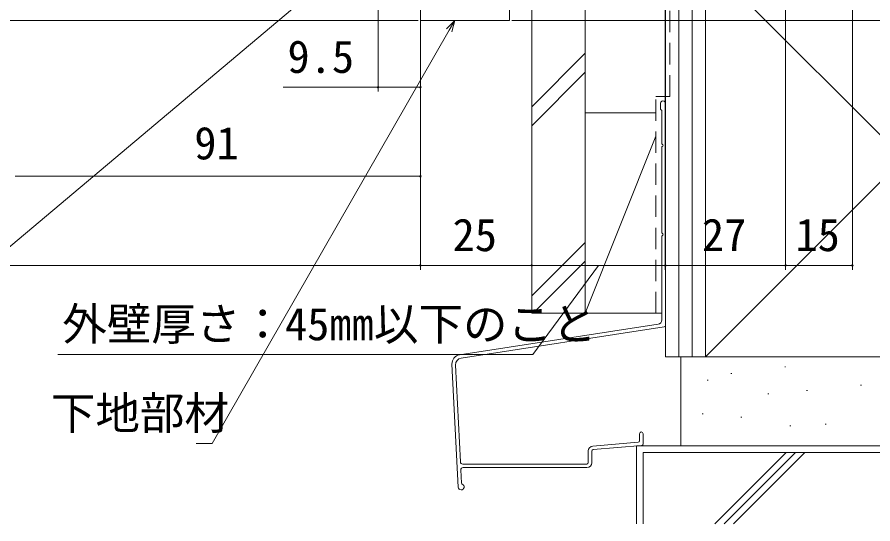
# Model space of a CAD drawing. Units: millimetres, scale not verified. Extents: x -1682 to -296, y -1188 to 1051.
# Drawn here: x -1417.3 to -1225.1, y -269.7 to -155.9 of the extents above; entities that cross this region are included whole.
import ezdxf
from ezdxf.enums import TextEntityAlignment as Align

# ---------------------------------------------------------------- set-up
doc = ezdxf.new("R2010")
doc.units = ezdxf.units.MM
doc.header["$LTSCALE"] = 4
doc.linetypes.add('DASHED1', pattern=[1.8, 1.2, -0.6])
for name, color, linetype, lineweight in [('0-3_YKK_11', 7, 'Continuous', 9), ('0-6_YSS_K', 3, 'Continuous', 9), ('0-8_YKK_D', 6, 'Continuous', 9)]:
    doc.layers.add(name, color=color, linetype=linetype, lineweight=lineweight)
doc.styles.add('ＭＳ ゴシック', font='')
doc.styles.get('ＭＳ ゴシック').set_extended_font_data('MS Gothic')

msp = doc.modelspace()

# ---------------------------------------------------------------- linework, layer by layer
at = {"layer": '0-3_YKK_11'}
for p, q in [((-1326.705, -147.62), (-1326.705, -156.662)), ((-1306.705, -156.662), (-1306.705, -152.662)), ((-1326.705, -156.662), (-1306.705, -156.662))]:
    msp.add_line(p, q, dxfattribs=at)
at = {"layer": '0-6_YSS_K'}
for p, q in [((-1271.701, -232.165), (-1271.701, -42.165)), ((-1268.701, -232.165), (-1268.701, -42.165)), ((-1265.701, -232.165), (-1265.701, -42.165)), ((-1262.701, -42.165), (-1262.701, -232.165)), ((-1301.701, -222.394), (-1301.701, -65.97)), ((-1289.701, -222.394), (-1289.701, -65.97)), ((-1262.701, -143.165), (-1173.701, -232.165)), ((-1262.701, -143.165), (-1262.701, -232.165)), ((-1289.701, -164.06), (-1301.701, -176.06)), ((-1289.701, -168.303), (-1301.701, -180.303)), ((-1272.801, -175.285), (-1272.801, -176.535)), ((-1271.701, -225.156), (-1271.701, -175.285)), ((-1289.701, -177.394), (-1289.701, -222.394)), ((-1289.701, -177.394), (-1273.802, -177.394)), ((-1272.501, -176.922), (-1272.501, -184.277)), ((-1273.802, -182.645), (-1289.701, -222.394)), ((-1272.501, -185.193), (-1272.501, -204.277)), ((-1272.501, -205.193), (-1272.501, -223.891)), ((-1289.701, -206.487), (-1301.701, -218.486)), ((-1289.701, -210.729), (-1301.366, -222.394)), ((-1301.701, -222.394), (-1289.701, -222.394)), ((-1289.701, -222.394), (-1272.501, -222.394)), ((-1273.333, -224.877), (-1317.918, -231.731)), ((-1317.529, -232.477), (-1271.951, -225.452)), ((-1271.701, -232.165), (-1262.701, -232.165)), ((-1268.203, -232.165), (-1168.203, -232.165)), ((-1268.203, -232.165), (-1268.203, -252.165)), ((-1319.611, -233.808), (-1318.232, -261.417)), ((-1318.799, -234.034), (-1317.714, -255.76)), ((-1244.885, -234.406), (-1244.685, -234.406)), ((-1256.991, -235.919), (-1256.791, -235.919)), ((-1262.287, -237.432), (-1262.087, -237.432)), ((-1239.968, -239.702), (-1239.768, -239.702)), ((-1227.862, -238.567), (-1227.662, -238.567)), ((-1248.668, -240.458), (-1248.468, -240.458)), ((-1263.422, -244.998), (-1263.222, -244.998)), ((-1254.721, -245.754), (-1254.521, -245.754)), ((-1243.75, -247.646), (-1243.55, -247.646)), ((-1235.806, -247.267), (-1235.606, -247.267)), ((-1277.501, -249.435), (-1277.501, -251.026)), ((-1276.701, -249.435), (-1276.701, -251.76)), ((-1287.997, -252.214), (-1277.775, -251.325)), ((-1289.001, -253.31), (-1289.001, -255.935)), ((-1288.201, -255.935), (-1288.201, -253.31)), ((-1287.927, -253.011), (-1276.975, -252.058)), ((-1158.201, -252.165), (-1278.201, -252.165)), ((-1278.201, -252.165), (-1278.201, -269.666)), ((-1276.701, -253.665), (-1159.701, -253.665)), ((-1276.701, -269.666), (-1276.701, -253.665)), ((-1168.203, -252.165), (-1268.203, -252.165)), ((-1260.603, -269.666), (-1244.602, -253.665)), ((-1258.482, -269.666), (-1242.48, -253.665)), ((-1256.361, -269.666), (-1240.359, -253.665)), ((-1289.301, -256.235), (-1317.214, -256.235)), ((-1317.124, -257.035), (-1289.301, -257.035)), ((-1317.624, -257.56), (-1317.476, -260.527)), ((-1317.583, -262.035), (-1317.551, -262.035))]:
    msp.add_line(p, q, dxfattribs=at)
at = {"layer": '0-6_YSS_K', "linetype": 'DASHED1'}
msp.add_lwpolyline([(-1273.802, -222.394), (-1273.802, -173.735), (-1270.702, -173.735), (-1270.702, -43.165), (-1229.702, -43.165)], dxfattribs=at)
at = {"layer": '0-6_YSS_K'}
msp.add_lwpolyline([(-1173.701, -143.165), (-1262.701, -232.165), (-1173.701, -232.165)], dxfattribs=at)
for centre, radius, start, end in [((-1272.251, -175.285), 0.55, 359.99997, 180.00166), ((-1272.601, -176.535), 0.2, 179.99693, 255.51967), ((-1272.701, -176.922), 0.2, 0, 75.52164), ((-1272.301, -184.277), 0.2, 180.00003, 246.42146), ((-1272.501, -184.735), 0.3, 293.57986, 66.42006), ((-1272.301, -185.193), 0.2, 113.57854, 179.99997), ((-1272.301, -204.277), 0.2, 180.00003, 246.42146), ((-1272.301, -205.193), 0.2, 113.57854, 179.99997), ((-1272.501, -204.735), 0.3, 293.57986, 66.42006), ((-1273.501, -223.891), 1, 279.716, 0), ((-1272.001, -225.156), 0.3, 279.71625, 0), ((-1317.614, -233.708), 2, 98.74001, 182.85962), ((-1317.301, -233.959), 1.5, 98.76137, 182.85962), ((-1277.101, -249.435), 0.4, 90.00009, 180), ((-1277.101, -249.435), 0.4, 0, 90.00009), ((-1277.801, -251.026), 0.3, 274.96982, 0), ((-1287.901, -253.31), 1.1, 94.96982, 180), ((-1287.901, -253.31), 0.3, 94.96982, 180), ((-1277.001, -251.76), 0.3, 274.96982, 0), ((-1317.214, -255.735), 0.5, 182.85962, 270.00009), ((-1317.124, -257.535), 0.5, 90.00009, 182.85962), ((-1289.301, -255.935), 0.3, 270, 0), ((-1289.301, -255.935), 1.1, 270, 0), ((-1317.551, -261.385), 0.65, 270.00009, 66.73013), ((-1317.176, -260.512), 0.3, 182.85962, 246.73013), ((-1317.583, -261.385), 0.65, 182.85962, 270.00009)]:
    msp.add_arc(centre, radius, start, end, dxfattribs=at)
at = {"layer": '0-8_YKK_D'}
for p, q in [((-1244.706, -42.66), (-1244.706, -212.662)), ((-1229.701, -43.164), (-1229.701, -212.662)), ((-1271.706, -77.26), (-1271.706, -212.662)), ((-1244.706, -77.26), (-1244.706, -212.662)), ((-1271.706, -87.26), (-1271.706, -212.662)), ((-1341.156, -142.043), (-1447.679, -231.662)), ((-1336.206, -143.663), (-1336.206, -172.662)), ((-1326.705, -143.167), (-1326.705, -192.662)), ((-1301.705, -152.162), (-1301.705, -212.662)), ((-1327.205, -156.662), (-1603, -156.657)), ((-1326.705, -157.162), (-1326.705, -212.662)), ((-1326.705, -157.162), (-1326.705, -212.662)), ((-1320.825, -158.533), (-1318.963, -156.662)), ((-1318.963, -156.662), (-1320.232, -158.873)), ((-1318.963, -156.662), (-1319.64, -159.213)), ((-1306.205, -156.662), (-1067.201, -156.662)), ((-1306.205, -156.662), (-1087.029, -156.662)), ((-1301.706, -156.215), (-1301.706, -212.662)), ((-1320.232, -158.873), (-1373.493, -251.661)), ((-1336.206, -171.662), (-1357.556, -171.662)), ((-1326.705, -171.662), (-1336.206, -171.662)), ((-1417.705, -191.662), (-1326.705, -191.662)), ((-1326.705, -211.662), (-1539.705, -211.662)), ((-1326.705, -211.662), (-1301.706, -211.662)), ((-1271.706, -211.662), (-1301.705, -211.662)), ((-1286.706, -211.662), (-1301.483, -231.662)), ((-1244.706, -211.662), (-1271.706, -211.662)), ((-1244.706, -211.662), (-1229.701, -211.662)), ((-1301.483, -231.662), (-1408.123, -231.662)), ((-1373.493, -251.661), (-1377.043, -251.661))]:
    msp.add_line(p, q, dxfattribs=at)
for centre, start, end in [((-1336.206, -171.662), 0, 180), ((-1336.206, -171.662), 180, 0), ((-1326.705, -171.662), 0, 180), ((-1326.705, -171.662), 180, 0), ((-1326.705, -191.662), 0, 180), ((-1326.705, -191.662), 180, 0), ((-1326.705, -211.662), 0, 180), ((-1326.705, -211.662), 0, 180), ((-1326.705, -211.662), 180, 0), ((-1326.705, -211.662), 180, 0), ((-1301.706, -211.662), 0, 180), ((-1301.706, -211.662), 180, 0), ((-1301.705, -211.662), 0, 180), ((-1301.705, -211.662), 180, 0), ((-1271.706, -211.662), 0, 180), ((-1271.706, -211.662), 0, 180), ((-1271.706, -211.662), 180, 0), ((-1271.706, -211.662), 180, 0), ((-1244.706, -211.662), 0, 180), ((-1244.706, -211.662), 0, 180), ((-1244.706, -211.662), 180, 0), ((-1244.706, -211.662), 180, 0), ((-1229.701, -211.662), 0, 180), ((-1229.701, -211.662), 180, 0)]:
    msp.add_arc(centre, 0.159, start, end, dxfattribs=at)

# ---------------------------------------------------------------- texts
at = {"layer": '0-8_YKK_D', "color": 4, "style": 'ＭＳ ゴシック'}
for s, p in [('9.5', (-1356.556, -170.662)), ('91', (-1377.485, -190.061)), ('25', (-1319.486, -210.662)), ('27', (-1263.486, -210.662)), ('15', (-1242.484, -210.662)), ('外壁厚さ：45㎜以下のこと', (-1407.123, -230.662)), ('下地部材', (-1409.683, -250.662))]:
    msp.add_text(s, height=7.331, dxfattribs=at).set_placement(p, align=Align.BOTTOM_LEFT)

doc.saveas('drawing.dxf')
